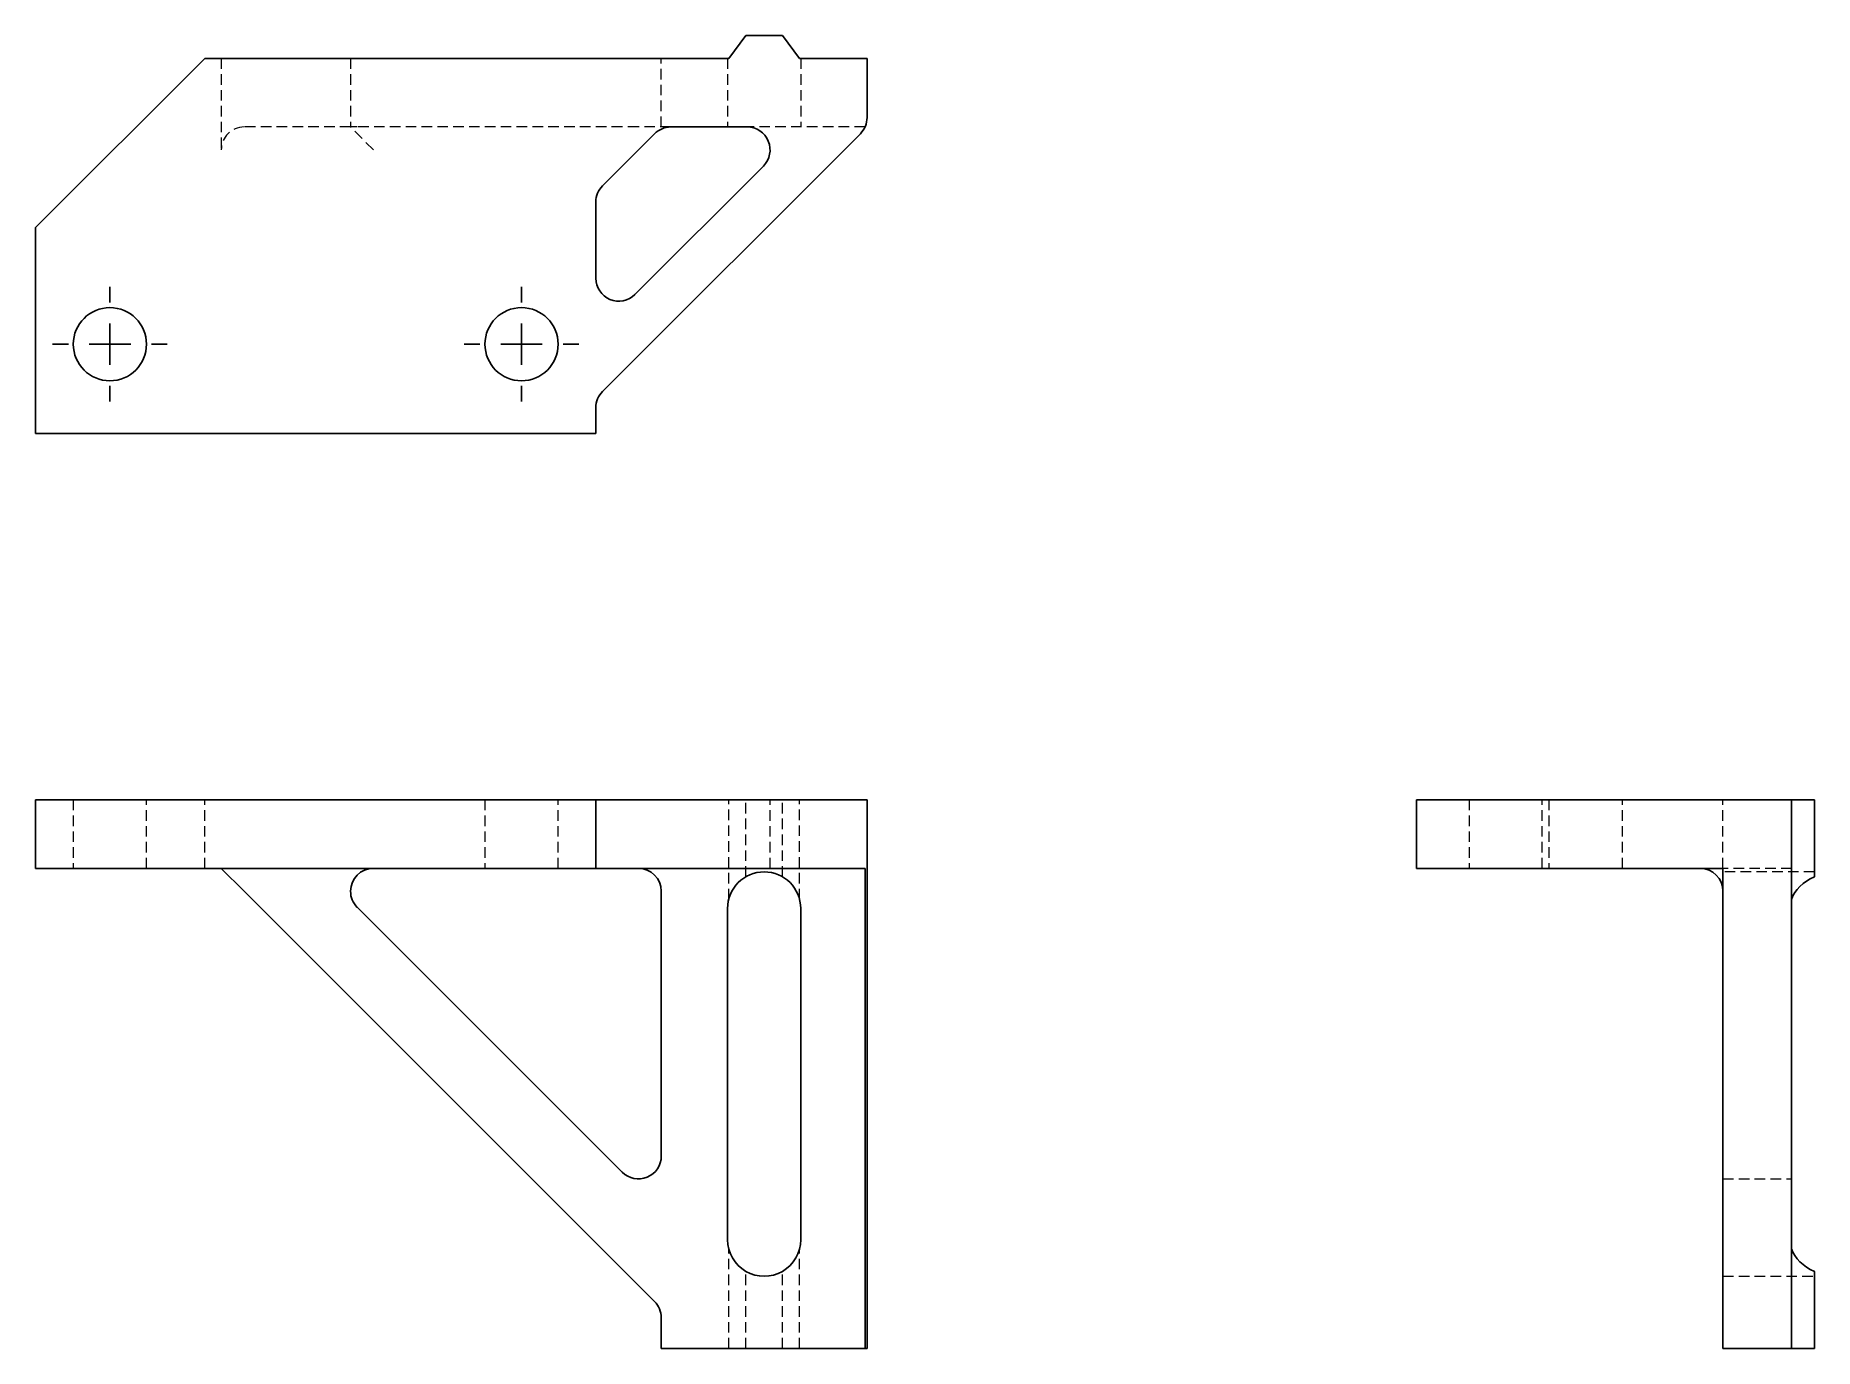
# Model space of a CAD drawing. Header units: millimetres. Extents: x 33 to 247, y 24 to 182.
import ezdxf

# ---------------------------------------------------------------- set-up
doc = ezdxf.new("R2010")
doc.units = ezdxf.units.MM
doc.linetypes.add('HIDDEN', pattern=[1.905, 1.27, -0.635])
doc.layers.add('10', color=7, linetype='Continuous')

# ---------------------------------------------------------------- blocks, each defined once
blk = doc.blocks.new('SW_CENTERMARKSYMBOL_0')
at = {"layer": '10', "color": 0}
for p, q in [((0, 5), (0, 6.9)), ((0, 0), (0, 2.5)), ((-5, 0), (-6.9, 0)), ((0, 0), (-2.5, 0)), ((0, 0), (0, -2.5)), ((0, 0), (2.5, 0)), ((5, 0), (6.9, 0)), ((0, -5), (0, -6.9))]:
    blk.add_line(p, q, dxfattribs=at)
blk = doc.blocks.new('SW_CENTERMARKSYMBOL_1')
at = {"layer": '10', "color": 0}
for p, q in [((0, 5), (0, 6.9)), ((0, 0), (0, 2.5)), ((-5, 0), (-6.9, 0)), ((0, 0), (-2.5, 0)), ((0, 0), (0, -2.5)), ((0, 0), (2.5, 0)), ((5, 0), (6.9, 0)), ((0, -5), (0, -6.9))]:
    blk.add_line(p, q, dxfattribs=at)

msp = doc.modelspace()

# ---------------------------------------------------------------- linework, layer by layer
at = {"color": 7, "linetype": 'Continuous', "lineweight": 25}
for p, q in [((116.36, 179.18), (118.42, 181.93)), ((122.82, 181.93), (118.42, 181.93)), ((122.82, 181.93), (124.89, 179.18)), ((33, 158.83), (53.35, 179.18)), ((53.35, 179.18), (108.25, 179.18)), ((108.25, 179.18), (116.36, 179.18)), ((124.89, 179.18), (133, 179.18)), ((133, 179.18), (133, 172.07)), ((107.44, 170.12), (101.19, 163.87)), ((132.19, 170.12), (101.19, 139.11)), ((118.58, 170.93), (109.39, 170.93)), ((120.53, 166.23), (105.08, 150.78)), ((100.38, 152.73), (100.38, 161.92)), ((33, 158.83), (33, 134.07)), ((100.38, 134.07), (100.38, 137.17)), ((33, 134.07), (100.38, 134.07)), ((33, 90), (100.38, 90)), ((33, 81.75), (33, 90)), ((100.38, 81.75), (100.38, 90)), ((100.38, 90), (101.19, 90)), ((132.19, 90), (101.19, 90)), ((132.19, 90), (133, 90)), ((133, 90), (133, 24)), ((199.07, 81.75), (199.07, 90)), ((199.07, 90), (202.17, 90)), ((202.17, 90), (204.11, 90)), ((235.12, 90), (204.11, 90)), ((235.12, 90), (237.07, 90)), ((244.18, 90), (237.07, 90)), ((244.18, 24), (244.18, 90)), ((244.18, 78.02), (244.18, 90)), ((244.18, 90), (244.18, 90)), ((246.93, 90), (244.18, 90)), ((246.93, 80.74), (246.93, 90)), ((33, 81.75), (100.38, 81.75)), ((58.08, 79), (55.33, 81.75)), ((101.19, 81.75), (100.38, 81.75)), ((132.19, 81.75), (101.19, 81.75)), ((132.75, 81.75), (132.19, 81.75)), ((132.75, 24), (132.75, 81.75)), ((199.07, 81.75), (202.17, 81.75)), ((204.11, 81.75), (202.17, 81.75)), ((235.12, 81.75), (204.11, 81.75)), ((235.93, 81.75), (235.12, 81.75)), ((235.93, 24), (235.93, 81.75)), ((107.44, 29.64), (58.08, 79)), ((103.55, 45.19), (71.69, 77.06)), ((108.25, 47.14), (108.25, 79)), ((116.22, 37.08), (116.22, 76.92)), ((125.02, 76.92), (125.02, 37.08)), ((244.18, 76.92), (244.18, 37.08)), ((244.18, 24), (244.18, 35.98)), ((246.93, 24), (246.93, 33.26)), ((108.25, 24), (108.25, 27.69)), ((132.75, 24), (108.25, 24)), ((133, 24), (132.75, 24)), ((237.07, 24), (235.93, 24)), ((244.18, 24), (237.07, 24)), ((244.18, 24), (244.18, 24)), ((246.93, 24), (244.18, 24))]:
    msp.add_line(p, q, dxfattribs=at)
at = {"color": 7, "linetype": 'HIDDEN', "lineweight": 18}
for p, q in [((55.33, 179.18), (55.33, 168.18)), ((70.88, 179.18), (70.88, 170.93)), ((108.25, 179.18), (108.25, 179.18)), ((108.25, 170.93), (108.25, 179.18)), ((108.25, 179.18), (108.25, 179.18)), ((116.22, 179.18), (116.22, 170.93)), ((116.22, 179.18), (116.22, 170.93)), ((125.02, 179.18), (125.02, 170.93)), ((125.02, 179.18), (125.02, 170.93)), ((125.02, 179.18), (125.02, 179.18)), ((133, 179.18), (133, 179.18)), ((133, 172.07), (133, 172.07)), ((70.88, 170.93), (58.08, 170.93)), ((73.63, 168.18), (70.88, 170.93)), ((71.69, 170.93), (70.88, 170.93)), ((103.55, 170.93), (71.69, 170.93)), ((105.5, 170.93), (103.55, 170.93)), ((109.39, 170.93), (105.5, 170.93)), ((108.25, 170.93), (108.25, 170.93)), ((132.75, 170.93), (118.58, 170.93)), ((132.75, 170.93), (132.75, 170.93)), ((33, 90), (33, 90)), ((37.54, 90), (37.54, 81.75)), ((46.34, 81.75), (46.34, 90)), ((53.35, 81.75), (53.35, 90)), ((87.04, 90), (87.04, 81.75)), ((95.84, 81.75), (95.84, 90)), ((116.36, 78.02), (116.36, 90)), ((118.42, 80.74), (118.42, 90)), ((121.33, 81.75), (121.33, 90)), ((122.82, 80.74), (122.82, 90)), ((124.89, 78.02), (124.89, 90)), ((199.07, 90), (199.07, 90)), ((205.4, 90), (205.4, 81.75)), ((214.2, 81.75), (214.2, 90)), ((214.98, 90), (214.98, 81.75)), ((223.83, 81.75), (223.83, 90)), ((235.93, 81.75), (235.93, 90)), ((244.18, 90), (244.18, 90)), ((244.18, 90), (244.18, 90)), ((33, 81.75), (33, 81.75)), ((199.07, 81.75), (199.07, 81.75)), ((233.18, 81.75), (233.18, 81.75)), ((235.93, 81.75), (235.12, 81.75)), ((244.18, 81.75), (235.93, 81.75)), ((246.93, 81.33), (235.93, 81.33)), ((244.18, 81.75), (244.18, 81.75)), ((244.18, 81.75), (244.18, 81.75)), ((244.18, 37.08), (244.18, 76.92)), ((235.93, 44.39), (244.18, 44.39)), ((116.36, 24), (116.36, 35.98)), ((124.89, 24), (124.89, 35.98)), ((118.42, 24), (118.42, 33.26)), ((122.82, 24), (122.82, 33.26)), ((235.93, 32.68), (246.93, 32.68)), ((235.93, 24), (235.93, 24)), ((244.18, 24), (244.18, 24))]:
    msp.add_line(p, q, dxfattribs=at)
at = {"color": 7, "linetype": 'Continuous', "lineweight": 25, "flags": 128}
for points in [[(244.18, 76.92), (244.18, 77.06), (244.18, 77.2), (244.18, 77.34), (244.18, 77.47), (244.18, 77.61), (244.18, 77.75), (244.18, 77.88), (244.18, 78.02)], [(244.18, 35.98), (244.18, 36.12), (244.18, 36.25), (244.18, 36.39), (244.18, 36.53), (244.18, 36.66), (244.18, 36.8), (244.18, 36.94), (244.18, 37.08)]]:
    msp.add_lwpolyline(points, dxfattribs=at)
at = {"color": 7, "linetype": 'Continuous', "lineweight": 25}
for centre in [(41.94, 144.8), (91.44, 144.8)]:
    msp.add_circle(centre, 4.4, dxfattribs=at)
for centre, radius, start, end in [((130.25, 172.07), 2.75, 315, 0), ((109.39, 168.18), 2.75, 90, 135), ((118.58, 168.18), 2.75, 315, 90), ((103.13, 161.92), 2.75, 135, 180), ((103.13, 152.73), 2.75, 180, 315), ((103.13, 137.17), 2.75, 135, 180), ((73.63, 79), 2.75, 90, 180), ((105.5, 79), 2.75, 360, 90), ((120.62, 76.92), 4.4, 0, 179.9997), ((233.18, 79), 2.75, 0, 90), ((73.63, 79), 2.75, 180, 225), ((105.5, 47.14), 2.75, 225, 360), ((120.62, 37.08), 4.4, 179.9997, 359.9997), ((105.5, 27.69), 2.75, 360, 45)]:
    msp.add_arc(centre, radius, start, end, dxfattribs=at)
at = {"color": 7, "linetype": 'HIDDEN', "lineweight": 18}
msp.add_arc((58.08, 168.18), 2.75, 90, 180, dxfattribs=at)
at = {"color": 7, "linetype": 'Continuous', "lineweight": 25}
for centre, start_param, end_param in [((249.86, 76.92), 2.094412, 2.890995), ((249.86, 37.08), 3.392014, 4.188723)]:
    msp.add_ellipse(centre, major_axis=(5.87, 0), ratio=0.75, start_param=start_param, end_param=end_param, dxfattribs=at)
at = {"color": 7, "linetype": 'HIDDEN', "lineweight": 18}
for centre, start_param, end_param in [((249.86, 76.92), 2.730996, 2.890879), ((249.86, 37.08), 3.392482, 4.188857)]:
    msp.add_ellipse(centre, major_axis=(5.87, 0), ratio=0.75, start_param=start_param, end_param=end_param, dxfattribs=at)

# ---------------------------------------------------------------- block references
at = {"layer": '10'}
for name, p in [('SW_CENTERMARKSYMBOL_1', (41.94, 144.8)), ('SW_CENTERMARKSYMBOL_0', (91.44, 144.8))]:
    msp.add_blockref(name, p, dxfattribs=at)

doc.saveas('drawing.dxf')
